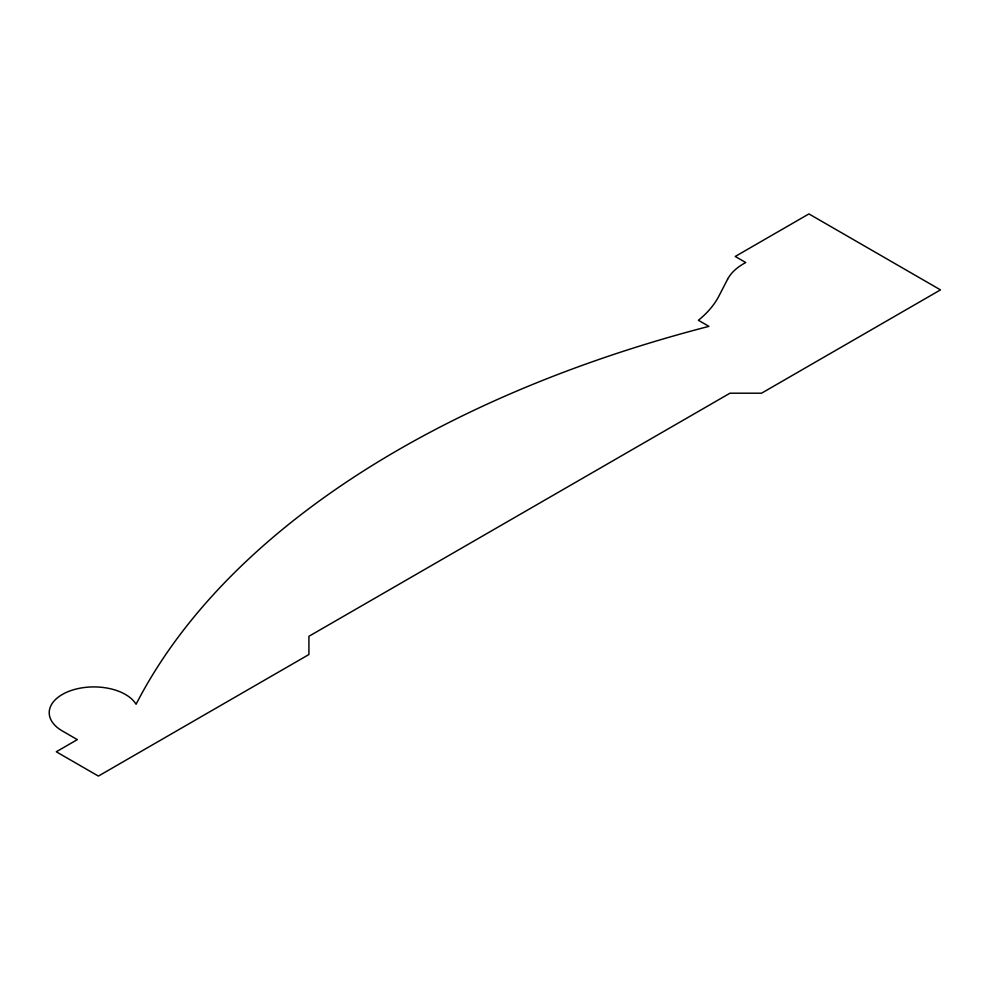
<?xml version="1.0" encoding="UTF-8"?>
<svg xmlns="http://www.w3.org/2000/svg" width="990" height="990" viewBox="0 0 990 990"><rect width="100%" height="100%" fill="white"/><g stroke="black" fill="none" stroke-linecap="round" stroke-linejoin="round"><path stroke-width="1.49" d="M727.563 279.316L718.95 295.998A142.77 82.43 0 0 1 698.396 320.277L708.914 326.354A1041.294 601.178 0 0 0 136.076 704.274A44.661 25.79 0 0 0 70.179 690.847A44.661 25.79 0 0 0 62.296 730.942L77.331 739.617L56.282 751.769L98.381 776.086L308.917 654.526L308.917 636.298L729.976 393.203L761.545 393.203L940.5 289.884L808.917 213.914L735.236 256.46L745.755 262.536A64.387 37.175 0 0 0 727.563 279.316"/></g></svg>
